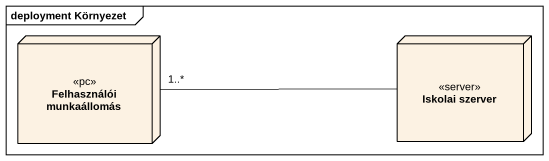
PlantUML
@startuml
mainframe deployment Környezet
node "Felhasználói munkaállomás" as Felhasználói_munkaállomás <<pc>>
node "Iskolai szerver" as Iskolai_szerver <<server>>
Iskolai_szerver -left- "1..*" Felhasználói_munkaállomás
@enduml
